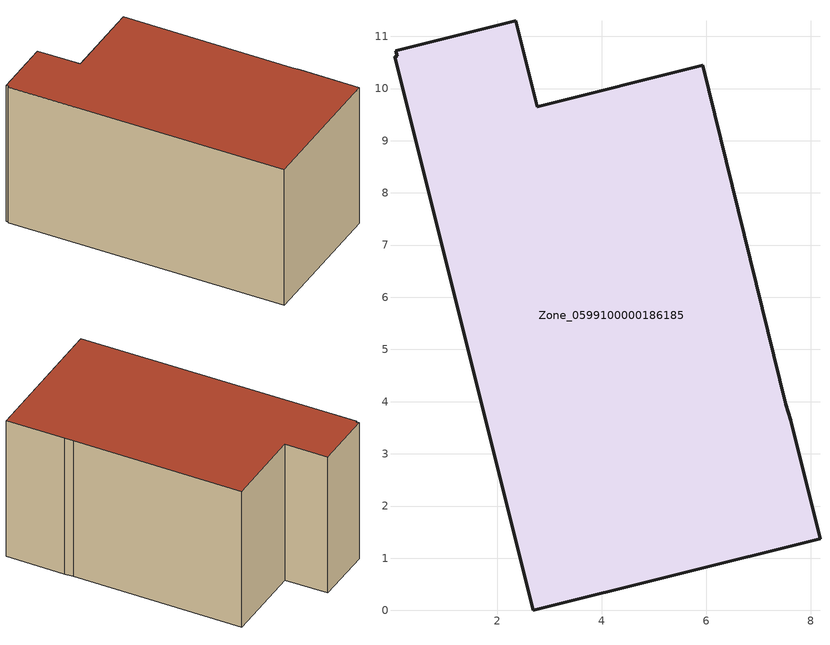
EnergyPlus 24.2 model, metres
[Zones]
Zone_0599100000186185
 floor ground (C_G): 5.93,10.44 7.52,3.95 7.62,3.64 8.18,1.37 2.69,0 0.03,10.61 0.08,10.61 0.05,10.73 2.35,11.3 2.76,9.65 z0
 wall outside (C_F): 7.52,3.95 5.93,10.44 2.76,9.65 2.35,11.3 0.05,10.73 0.08,10.61 0.03,10.61 2.69,0 8.18,1.37 7.62,3.64 7.52,3.95 z0:5.82
 roof outside (C_R): 0.03,10.61 2.69,0 8.18,1.37 7.62,3.64 7.52,3.95 5.93,10.44 2.76,9.65 2.35,11.3 0.05,10.73 0.08,10.61 z5.82
[BUILDING]
Pand.0599100000186185: North Axis=0; Terrain=City; Loads Convergence Tolerance Value=0.04; Temperature Convergence Tolerance Value=0.4; Solar Distribution=FullExterior; Maximum Number of Warmup Days=25; Minimum Number of Warmup Days=1
[Site:Location]
Rotterdam.The.Hague.AP_ZH_NLD Design_Conditions: Latitude=51.96; Longitude=4.45; Time Zone=1; Elevation=-4.5
[SITE:GROUNDTEMPERATURE:BUILDINGSURFACE]
18, 18, 18, 18, 18, 18, 18, 18, 18, 18, 18, 18
[MATERIAL] Thermal Absorptance=0.9; Solar Absorptance=0.7; Visible Absorptance=0.7
Name | Roughness | Thickness | Conductivity | Density | Specific Heat
G.TC.1975-1991 | MediumSmooth | 0.15 | 0.288461 | 540 | 1210
F.TC.1975-1991 | Rough | 0.3 | 0.230769 | 1920 | 840
R.TC.1975-1991 | MediumRough | 0.2 | 0.153846 | 1500 | 1000
[CONSTRUCTION]
C_G: G.TC.1975-1991
C_F: F.TC.1975-1991
C_R: R.TC.1975-1991
[ZONE]
Zone_0599100000186185: Type=1; Multiplier=1; Ceiling Height=Autocalculate; Volume=Autocalculate; Floor Area=autocalculate; Part of Total Floor Area=Yes
[ZONEINFILTRATION:DESIGNFLOWRATE]
Infil_Zone_0599100000186185: Zone or ZoneList or Space or SpaceList=Zone_0599100000186185; Schedule=AlwaysOn; Design Flow Rate Calculation Method=Flow/Area; Flow Rate per Floor Area=0.003; Constant Term Coefficient=1; Temperature Term Coefficient=0; Velocity Term Coefficient=0; Velocity Squared Term Coefficient=0
[HVACTEMPLATE:ZONE:IDEALLOADSAIRSYSTEM]
Zone_0599100000186185: Maximum Heating Supply Air Temperature=50; Minimum Cooling Supply Air Temperature=13; Maximum Heating Supply Air Humidity Ratio=0.0156; Minimum Cooling Supply Air Humidity Ratio=0.0077; Heating Limit=NoLimit; Cooling Limit=NoLimit; Dehumidification Control Type=ConstantSensibleHeatRatio; Cooling Sensible Heat Ratio=0.7; Dehumidification Setpoint=60; Humidification Control Type=None; Humidification Setpoint=30; Outdoor Air Method=None; Outdoor Air Flow Rate per Person=0.00944; Outdoor Air Flow Rate per Zone Floor Area=0; Outdoor Air Flow Rate per Zone=0; Demand Controlled Ventilation Type=None; Outdoor Air Economizer Type=NoEconomizer; Heat Recovery Type=None; Sensible Heat Recovery Effectiveness=0.7; Latent Heat Recovery Effectiveness=0.65
[ZONECONTROL:THERMOSTAT]
ThermostatControl_Zone_0599100000186185: Zone or ZoneList=Zone_0599100000186185; Control Type Schedule=DualSetpointControlType; Control 1=Thermostat_Zone_0599100000186185; Temperature Difference Between Cutout And Setpoint=0
[THERMOSTATSETPOINT:DUALSETPOINT]
Thermostat_Zone_0599100000186185: Heating Setpoint Temperature Schedule=HeatingSetpoint_Zone_0599100000186185; Cooling Setpoint Temperature Schedule=CoolingSetpoint_Zone_0599100000186185
[SCHEDULE:COMPACT]
HeatingSetpoint_Zone_0599100000186185: Through: 12/31, For: AllDays, Until: 24:00, 21
CoolingSetpoint_Zone_0599100000186185: Through: 12/31, For: AllDays, Until: 24:00, 24
DualSetpointControlType: Through: 12/31, For: AllDays, Until: 24:00, 4
AlwaysOn: Through: 12/31, For: AllDays, Until: 24:00, 1
